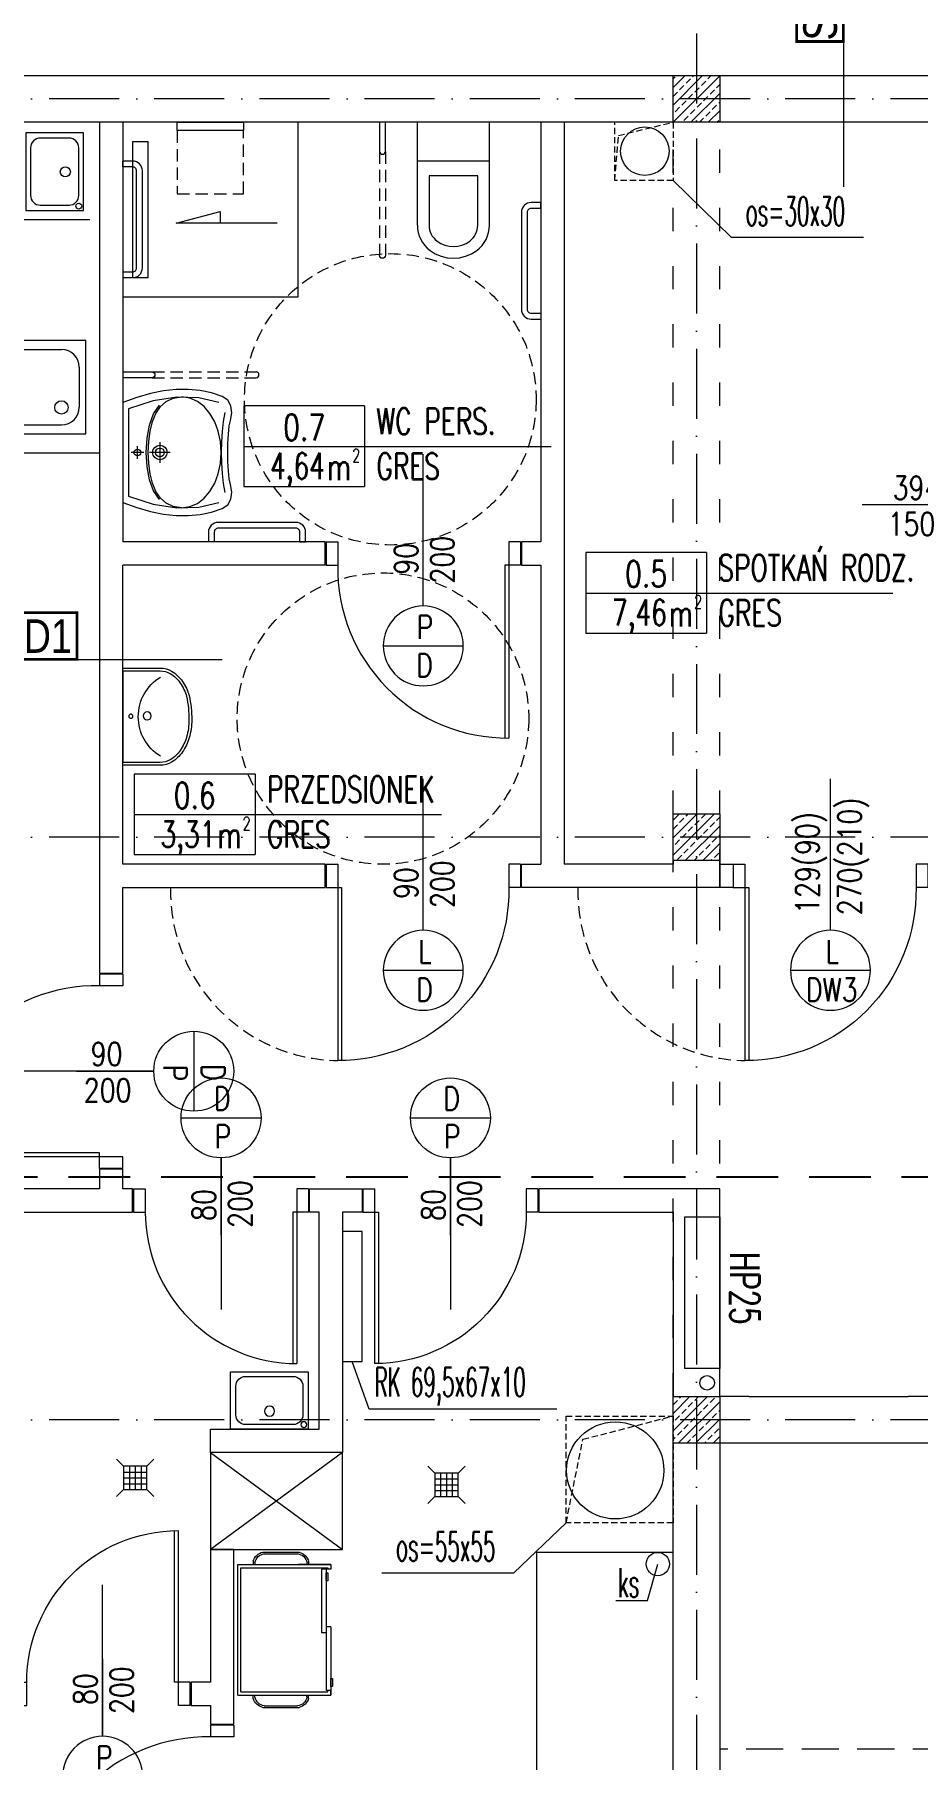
# Model space of a CAD drawing. Header units: millimetres. Extents: x -105266 to 178069, y 491 to 168574.
# Drawn here: x 9782 to 10237, y 36771 to 37659 of the extents above; entities that cross this region are included whole.
import ezdxf
from ezdxf.enums import TextEntityAlignment as Align

# ---------------------------------------------------------------- set-up
doc = ezdxf.new("R2010")
doc.units = ezdxf.units.MM
for name, pattern in [('ACAD_ISO03W100', [30, 12, -18]), ('ACAD_ISO10W100', [18, 12, -3, 0, -3]), ('HIDDEN', [9.525, 6.35, -3.175]), ('HIDDEN2', [4.7625, 3.175, -1.5875])]:
    doc.linetypes.add(name, pattern=pattern)
doc.layers.get('defpoints').update_dxf_attribs({"color": 4})
for name, color, linetype, lineweight in [('A01_OSIE', 9, 'ACAD_ISO10W100', 9), ('A02_KONSTRUKCJA', 3, 'Continuous', 15), ('A03_KONSTRUKCJA_POWYZEJ', 6, 'ACAD_ISO03W100', 0), ('A04_KONSTRUKCJA PONIZEJ', 2, 'HIDDEN2', 0), ('A05_SCIANY', 1, 'Continuous', 20), ('A06_WIDOK', 6, 'Continuous', 15), ('A07_DRZWI_OKNA', 4, 'Continuous', 5), ('A08_OPIS DRZWI_OKIEN', 9, 'Continuous', 9), ('A09_MATERIAL', 251, 'Continuous', 0), ('A10_MATERIAL', 251, 'Continuous', 0), ('A10_OPIS', 4, 'Continuous', 15), ('A11_INSTALACJE', 140, 'Continuous', 0), ('A13_WYPOSAZENIE SANITARNE', 41, 'Continuous', 9), ('A15_OPIS', 4, 'Continuous', 0), ('A16_OPIS_POM', 2, 'Continuous', 9), ('A17_OPIS_WARSTW', 32, 'Continuous', 9)]:
    doc.layers.add(name, color=color, linetype=linetype, lineweight=lineweight)
doc.styles.add('ARIAL', font='arial.ttf', dxfattribs={"width": 0.8})
doc.styles.add('ROMANS', font='romans', dxfattribs={"width": 0.7})
doc.styles.add('TBTEXT', font='arial.ttf', dxfattribs={"width": 1.1})
doc.styles.add('WYM', font='ROMANS.SHX', dxfattribs={"width": 0.75})
doc.styles.add('X', font='ROMANS.shx', dxfattribs={"width": 0.5})
pattern_1 = [(45, (14204.7404, 48972.4024), (-4.490128, 4.490128), []), (45, (14209.2306, 48972.4024), (-4.490128, 4.490128), [3.175, -1.5875])]

# ---------------------------------------------------------------- blocks, each defined once
blk = doc.blocks.new('A$C235754F7')
at = {"layer": 'A02_KONSTRUKCJA'}
blk.add_lwpolyline([(12, -12), (-12, -12), (-12, 12), (12, 12), (12, -12)], dxfattribs=at)
blk = doc.blocks.new('A$C29DB560A')
at = {"layer": 'A13_WYPOSAZENIE SANITARNE', "linetype": 'HIDDEN'}
for p, q in [((0, 55), (0, 1.5)), ((3, 55), (3, 1.5))]:
    blk.add_line(p, q, dxfattribs=at)
at = {"layer": 'A13_WYPOSAZENIE SANITARNE'}
blk.add_lwpolyline([(3, 70), (3, 55, -1), (0, 55, 0.366548)], format="xyb", dxfattribs=at)
blk.add_lwpolyline([(0, 55), (0, 70)], dxfattribs=at)
blk.add_arc((1.5, 1.5), 1.5, 180, 0, dxfattribs=at)
blk = doc.blocks.new('A$C53C22F8D')
at = {"color": 0, "linetype": 'Continuous'}
for p, q in [((-18.5, -53), (-18.5, 0)), ((-18.5, 0), (18.5, 0)), ((18.5, -53), (18.5, 0)), ((-18.5, -20), (18.5, -20)), ((-12.5, -53), (-12.5, -27.5)), ((-12.5, -27.5), (12.5, -27.5)), ((12.5, -27.5), (12.5, -53)), ((-18.39, -54.88), (-18.5, -53)), ((-12.43, -54.19), (-12.5, -53)), ((12.5, -53), (12.43, -54.19)), ((18.5, -53), (18.39, -54.88)), ((-18.07, -56.73), (-18.39, -54.88)), ((-17.53, -58.54), (-18.07, -56.73)), ((-16.79, -60.27), (-17.53, -58.54)), ((-15.85, -61.9), (-16.79, -60.27)), ((-14.73, -63.41), (-15.85, -61.9)), ((-12.23, -55.35), (-12.43, -54.19)), ((-11.89, -56.49), (-12.23, -55.35)), ((-11.42, -57.58), (-11.89, -56.49)), ((-10.83, -58.61), (-11.42, -57.58)), ((-10.12, -59.57), (-10.83, -58.61)), ((-9.31, -60.43), (-10.12, -59.57)), ((-8.4, -61.2), (-9.31, -60.43)), ((-6.5, -62.4), (-8.4, -61.2)), ((8.4, -61.2), (6.5, -62.4)), ((9.31, -60.43), (8.4, -61.2)), ((10.12, -59.57), (9.31, -60.43)), ((10.83, -58.61), (10.12, -59.57)), ((11.42, -57.58), (10.83, -58.61)), ((11.89, -56.49), (11.42, -57.58)), ((12.23, -55.35), (11.89, -56.49)), ((12.43, -54.19), (12.23, -55.35)), ((15.85, -61.9), (14.73, -63.41)), ((16.79, -60.27), (15.85, -61.9)), ((17.53, -58.54), (16.79, -60.27)), ((18.07, -56.73), (17.53, -58.54)), ((18.39, -54.88), (18.07, -56.73)), ((-13.44, -64.79), (-14.73, -63.41)), ((-12, -66), (-13.44, -64.79)), ((-9.28, -67.72), (-12, -66)), ((-6.32, -68.97), (-9.28, -67.72)), ((-4.43, -63.28), (-6.5, -62.4)), ((-3.2, -69.74), (-6.32, -68.97)), ((-2.24, -63.82), (-4.43, -63.28)), ((0, -70), (-3.2, -69.74)), ((0, -64), (-2.24, -63.82)), ((2.24, -63.82), (0, -64)), ((3.2, -69.74), (0, -70)), ((4.43, -63.28), (2.24, -63.82)), ((6.32, -68.97), (3.2, -69.74)), ((6.5, -62.4), (4.43, -63.28)), ((9.28, -67.72), (6.32, -68.97)), ((12, -66), (9.28, -67.72)), ((13.44, -64.79), (12, -66)), ((14.73, -63.41), (13.44, -64.79))]:
    blk.add_line(p, q, dxfattribs=at)
blk = doc.blocks.new('A$C580238C6')
for points in [[(-54.01, 0), (-54.04, -4.6), (-54.29, -9.42), (-54.72, -13.64), (-55.28, -16.46), (-56.01, -20.4), (-55.58, -23.99), (-53.97, -26.93), (-51.12, -28.88), (-45.51, -30.72), (-39.69, -31.92), (-33.64, -32.47), (-27.38, -32.39), (-20.89, -31.68), (-14.17, -30.35), (-7.2, -28.39), (0, -25.81), (0, 0), (0, 25.81), (-7.2, 28.39), (-14.17, 30.35), (-20.89, 31.68), (-27.38, 32.39), (-33.64, 32.47), (-39.69, 31.92), (-45.51, 30.72), (-51.12, 28.88), (-53.97, 26.93), (-55.58, 23.99), (-56.01, 20.4), (-55.28, 16.46), (-54.72, 13.64), (-54.29, 9.42), (-54.04, 4.6), (-54.01, 0)], [(-15.26, 0), (-15.56, -1.46), (-16.36, -2.65), (-17.56, -3.46), (-19.01, -3.75), (-20.47, -3.46), (-21.66, -2.65), (-22.47, -1.46), (-22.76, 0), (-22.47, 1.46), (-21.66, 2.65), (-20.47, 3.46), (-19.01, 3.75), (-17.56, 3.46), (-16.36, 2.65), (-15.56, 1.46), (-15.26, 0)], [(-16.71, 0), (-16.89, -0.89), (-17.39, -1.63), (-18.12, -2.12), (-19.01, -2.3), (-19.91, -2.12), (-20.64, -1.63), (-21.13, -0.89), (-21.31, 0), (-21.13, 0.89), (-20.64, 1.63), (-19.91, 2.12), (-19.01, 2.3), (-18.12, 2.12), (-17.39, 1.63), (-16.89, 0.89), (-16.71, 0)], [(-5.72, 0), (-5.86, -0.68), (-6.24, -1.24), (-6.8, -1.61), (-7.48, -1.75), (-8.16, -1.61), (-8.71, -1.24), (-9.09, -0.68), (-9.23, 0), (-9.09, 0.68), (-8.71, 1.24), (-8.16, 1.61), (-7.48, 1.75), (-6.8, 1.61), (-6.24, 1.24), (-5.86, 0.68), (-5.72, 0)]]:
    blk.add_lwpolyline(points, close=True)
for points in [[(-30.14, 28.45), (-34.42, 27.86), (-38.33, 26.18), (-41.81, 23.53), (-44.79, 20.04), (-47.22, 15.81), (-49.04, 10.99), (-50.17, 5.68), (-50.56, 0.02), (-50.17, -5.66), (-49.04, -10.98), (-47.22, -15.83), (-44.79, -20.09), (-41.81, -23.61), (-38.33, -26.29), (-34.42, -27.99), (-30.14, -28.58)], [(-49.28, -25.67), (-38.98, -28.14), (-27.74, -28.45), (-15.65, -26.59), (-2.8, -22.51), (-2.8, 0), (-2.8, 22.51), (-15.65, 26.59), (-27.74, 28.45), (-38.98, 28.14), (-49.28, 25.67)], [(-30.14, 28.45), (-25.83, 27.86), (-22.22, 26.17), (-19.26, 23.51), (-16.92, 20), (-15.17, 15.76), (-13.96, 10.92), (-13.26, 5.6), (-13.04, -0.07), (-13.26, -5.74), (-13.96, -11.05), (-15.17, -15.89), (-16.92, -20.13), (-19.26, -23.64), (-22.22, -26.3), (-25.83, -27.99), (-30.14, -28.58)], [(-52.51, -20.64), (-51.63, -15.94), (-51.08, -10.86), (-50.74, -5.51), (-50.52, -0.02), (-50.74, 5.48), (-51.08, 10.83), (-51.63, 15.91), (-52.51, 20.61)], [(-18.74, 24.26), (-15.71, 19.75), (-13.63, 14.01), (-12.42, 7.31), (-12.04, -0.07), (-12.42, -7.44), (-13.63, -14.14), (-15.71, -19.88), (-18.74, -24.39)], [(-24.26, 0), (-13.76, 0)], [(-19.01, -5.34), (-19.01, 5.34)], [(-10.73, 0), (-4.22, 0)], [(-7.48, 3.25), (-7.48, -3.25)]]:
    blk.add_lwpolyline(points)
at = {"const_width": 0.282}
for points in [[(-21.39, 0.07), (-21.39, 0.07)], [(-20.35, 0.13), (-20.35, 0.13)]]:
    blk.add_lwpolyline(points, dxfattribs=at)
blk = doc.blocks.new('A$C511E121E')
at = {"rotation": 90}
blk.add_blockref('A$C580238C6', (32.47, 56.01), dxfattribs=at)
blk = doc.blocks.new('A$C3A273483')
for points in [[(0, -1.5), (0, 1.5), (-5, 1.5, 0.414214), (-10, -3.5), (-10, -53.5, 0.414214), (-5, -58.5), (0, -58.5)], [(0, -1.5), (-5, -1.5, 0.414214), (-7, -3.5), (-7, -53.5, 0.414214), (-5, -55.5), (0, -55.5), (0, -58.5)]]:
    blk.add_lwpolyline(points, format="xyb")
blk = doc.blocks.new('A$C2FB1020D')
for points in [[(-1.5, 0), (1.5, 0), (1.5, 5, 0.414214), (-3.5, 10), (-43.5, 10, 0.414214), (-48.5, 5), (-48.5, 0)], [(-1.5, 0), (-1.5, 5, 0.414214), (-3.5, 7), (-43.5, 7, 0.414214), (-45.5, 5), (-45.5, 0), (-48.5, 0)]]:
    blk.add_lwpolyline(points, format="xyb")
blk = doc.blocks.new('A$C7BA667EE')
at = {"color": 0, "linetype": 'ByBlock'}
for p, q in [((-28.3, 23.1), (-28.3, 0)), ((28.3, 0), (28.3, 23.1))]:
    blk.add_line(p, q, dxfattribs=at)
blk.add_lwpolyline([(-30, 23.1), (-30, 0), (30, 0), (30, 23.1, 0.135616), (28.1, 30.1, 0.106924), (21.8, 36.8, 0.08175), (13.1, 40.9, 0.051649), (-2, 42.5, 0.069931), (-13.1, 40.9, 0.08175), (-21.8, 36.8, 0.106924), (-28.1, 30.1, 0.135616)], format="xyb", close=True, dxfattribs=at)
blk.add_lwpolyline([(28.3, 23.1, 0.135616), (26.6, 29.2, 0.106924), (20.8, 35.4, 0.08175), (12.6, 39.3, 0.051052), (-2, 40.8, 0.069931), (-12.6, 39.3, 0.08175), (-20.8, 35.4, 0.106924), (-26.6, 29.2, 0.135616), (-28.3, 23.1, 0.135616)], format="xyb", dxfattribs=at)
blk.add_lwpolyline([(28.3, 0), (-28.3, 0)])
for centre, radius in [((0.5, 15), 2.5), ((0.3, 4.9), 1.29)]:
    blk.add_circle(centre, radius, dxfattribs=at)
blk.add_arc((0, 38.2), 28.7, 211.6763, 328.3237, dxfattribs=at)
blk = doc.blocks.new('drzwi opis')
for p, q in [((-29.3, 124.9), (29.3, 124.9)), ((0, 95.6), (0, -15.6))]:
    blk.add_line(p, q)
blk.add_circle((0, 124.9), 29.3)
at = {"style": 'ROMANS', "width": 0.7}
for tag, p in [('WDNR', (1.1, 127.5)), ('WDPPOZ', (0, 102.7))]:
    blk.add_attdef(tag, text='', height=17, dxfattribs=at).set_placement(p, align=Align.CENTER)
for tag, p in [('WDS', (-4.1, -6)), ('WDH', (22.5, -6.4))]:
    blk.add_attdef(tag, text='', height=17, rotation=90, dxfattribs=at).set_placement(p, align=Align.CENTER)
blk = doc.blocks.new('D90')
at = {"color": 0, "linetype": 'ByBlock'}
for p, q in [((-7889.01, -4835.3), (-7889.01, -4734.3)), ((-7887.01, -4823.3), (-7887.01, -4734.33)), ((-7845.01, -4811.35), (-7845.01, -4851.17)), ((-7895.01, -4835.3), (-7895.01, -4823.3)), ((-7895.01, -4823.3), (-7887.01, -4823.3)), ((-7801.01, -4835.3), (-7801.01, -4823.3)), ((-7795.01, -4823.3), (-7801.01, -4823.3)), ((-7795.01, -4835.3), (-7795.01, -4823.3)), ((-7795.01, -4835.3), (-7795.01, -4823.3)), ((-7895.01, -4835.3), (-7889.01, -4835.3)), ((-7795.01, -4835.3), (-7801.01, -4835.3))]:
    blk.add_line(p, q, dxfattribs=at)
blk.add_arc((-7888.32, -4821.62), 87.32, 358.89485, 90.45774, dxfattribs=at)
blk = doc.blocks.new('A$C76F24D35')
blk.add_blockref('D90', (7895.01, 4835.3))
blk = doc.blocks.new('opis-pomieszczenie')
for p, q in [((0, 21.79), (0, -21.42)), ((-64.77, 0), (99.88, 0))]:
    blk.add_line(p, q)
blk.add_lwpolyline([(0, 21.79), (-64.77, 21.79), (-64.77, -21.42), (0, -21.42)])
at = {"style": 'ROMANS', "width": 0.7}
for s, height, p in [('m', 14.3, (-13.79, -17.95)), ('2', 7.15, (-4.55, -8.35))]:
    blk.add_text(s, height=height, dxfattribs=at).set_placement(p, align=Align.CENTER)
blk.add_attdef('NR', text='', height=14.3, dxfattribs=at).set_placement((-32.39, 2.83), align=Align.CENTER)
for tag, p in [('POMIESZCZENIE', (6.3, 3.88)), ('POS', (6.3, -17.57))]:
    blk.add_attdef(tag, p, '', height=14.3, dxfattribs=at)
blk.add_attdef('POW', text='', height=14.3, dxfattribs=at).set_placement((-27, -17.41), align=Align.RIGHT)
blk = doc.blocks.new('A$C1BD919F1')
at = {"lineweight": 0}
blk.add_line((-77.88, 0), (0, 0), dxfattribs=at)
at = {"lineweight": 0, "const_width": 1.5}
blk.add_lwpolyline([(-125.38, 0), (-77.88, 0), (-77.88, 25), (-125.38, 25)], close=True, dxfattribs=at)
at = {"lineweight": 0, "style": 'TBTEXT', "width": 1.1}
blk.add_attdef('1', text='', height=18, dxfattribs=at).set_placement((-96.63, 12.5), align=Align.MIDDLE)
blk = doc.blocks.new('kratka')
for p, q in [((-4021.56, -11943.62), (-4017.9, -11947.28)), ((-4021.56, -11943.62), (-4017.9, -11947.28)), ((-4017.94, -11950.28), (-4005.94, -11950.28)), ((-4014.94, -11947.28), (-4014.94, -11959.28)), ((-4011.94, -11947.28), (-4011.94, -11959.28)), ((-4008.94, -11947.28), (-4008.94, -11959.28)), ((-4005.94, -11947.32), (-4002.28, -11943.66)), ((-4005.94, -11947.32), (-4002.28, -11943.66)), ((-4021.56, -11962.94), (-4017.9, -11959.28)), ((-4017.94, -11953.28), (-4005.94, -11953.28)), ((-4017.94, -11956.28), (-4005.94, -11956.28)), ((-4005.94, -11959.24), (-4002.28, -11962.9))]:
    blk.add_line(p, q)
blk.add_lwpolyline([(-4017.94, -11959.28), (-4005.94, -11959.28), (-4005.94, -11947.28), (-4017.94, -11947.28)], close=True)
blk = doc.blocks.new('A$C7CE04858')
at = {"color": 0, "linetype": 'ByBlock'}
for p, q in [((12, 39), (30, 39)), ((4, 11), (4, 31)), ((38, 11), (38, 31)), ((42, 11), (42, 31)), ((12, 3), (30, 3))]:
    blk.add_line(p, q, dxfattribs=at)
blk.add_lwpolyline([(0, 0), (42, 0), (42, 42), (0, 42)], close=True)
blk.add_circle((30.1, 31), 3, dxfattribs=at)
for centre, start, end in [((12, 31), 90, 180), ((30, 31), 0, 90), ((12, 11), 180, 270), ((30, 11), 270, 0)]:
    blk.add_arc(centre, 8, start, end, dxfattribs=at)
blk = doc.blocks.new('A$C780E13A9')
blk.add_lwpolyline([(0, 0), (40, 0), (40, 29.5), (0, 29.5)], close=True)
blk.add_lwpolyline([(7.75, 2.35), (32.25, 2.35, 0.414214), (37.25, 7.35), (37.25, 22.15, 0.414214), (32.25, 27.15), (7.75, 27.15, 0.414214), (2.75, 22.15), (2.75, 7.35, 0.414214)], format="xyb", close=True)
for centre, radius in [((37.76, 27.15), 1.5), ((20.12, 20.23), 2.6)]:
    blk.add_circle(centre, radius)
blk = doc.blocks.new('D80')
at = {"color": 0, "linetype": 'ByBlock'}
for p, q in [((-3792.14, -2425.72), (-3792.14, -2335.72)), ((-3790.14, -2413.72), (-3790.14, -2335.75)), ((-3753.14, -2401.77), (-3753.14, -2441.59)), ((-3798.14, -2425.72), (-3798.14, -2413.72)), ((-3798.14, -2413.72), (-3790.14, -2413.72)), ((-3753.14, -2425.72), (-3753.14, -2413.72)), ((-3714.14, -2425.72), (-3714.14, -2413.72)), ((-3708.14, -2413.72), (-3714.14, -2413.72)), ((-3708.14, -2425.72), (-3708.14, -2413.72)), ((-3798.14, -2425.72), (-3792.14, -2425.72)), ((-3708.14, -2425.72), (-3714.14, -2425.72))]:
    blk.add_line(p, q, dxfattribs=at)
blk.add_arc((-3792.14, -2413.72), 78, 0, 90, dxfattribs=at)
blk = doc.blocks.new('A$C5E647A0B')
blk.add_blockref('D80', (3708.14, 2425.72))
blk = doc.blocks.new('A$C710C7D7E')
blk.add_blockref('A$C5E647A0B', (90, 0))
blk = doc.blocks.new('A$C4CC53C7A')
for p, q in [((8, 61), (8, 1)), ((92, 61), (8, 61)), ((10, 59), (10, 3)), ((90, 59), (10, 59)), ((90, 59), (90, 3)), ((92, 61), (92, 1)), ((0, 44.9), (0, 21.5)), ((5.9, 51), (8, 51)), ((6.8, 50), (8, 50)), ((94.1, 51), (92, 51)), ((93.2, 50), (92, 50)), ((100, 44.9), (100, 21.5)), ((1, 43.9), (1, 22.5)), ((99, 43.9), (99, 22.5)), ((6, 15.4), (8, 15.4)), ((6.8, 16.4), (8, 16.4)), ((8, 1), (8, 21.8)), ((93.2, 16.4), (92, 16.4)), ((94, 15.4), (92, 15.4)), ((8, 1), (11, 1)), ((10, 3), (11, 3)), ((11, 7), (52, 7)), ((11, 1), (11, 7)), ((11, 4), (89, 4)), ((48, 1), (48, 4)), ((48, 1), (92, 1)), ((52, 4), (52, 7)), ((89, 1), (89, 4)), ((90, 3), (89, 3)), ((92, 1), (89, 1))]:
    blk.add_line(p, q)
for points in [[(13.4, 3), (18.4, 3), (18.4, 4), (13.4, 4)], [(81.4, 0), (86.4, 0), (86.4, 1), (81.4, 1)]]:
    blk.add_lwpolyline(points, close=True)
for centre, radius, start, end in [((8.3, 42.8), 8.58, 106.7356, 165.9987), ((8.3, 42.7), 7.42, 102.0481, 171.3259), ((91.7, 42.7), 7.42, 8.6741, 77.9519), ((91.7, 42.8), 8.58, 14.0013, 73.2644), ((8.3, 23.6), 7.42, 188.6741, 257.9519), ((91.7, 23.6), 7.42, 282.0481, 351.3259), ((8.2, 23.5), 8.42, 193.7084, 255.1284), ((91.8, 23.5), 8.42, 284.8716, 346.2916)]:
    blk.add_arc(centre, radius, start, end)
blk = doc.blocks.new('A$C68FB65AF')
blk.add_lwpolyline([(-32.5, 18), (45.5, 18), (45.5, 0), (-32.5, 0), (-32.5, 18)])
at = {"layer": 'A10_OPIS', "style": 'X', "width": 0.7}
blk.add_text('HP25', height=15, dxfattribs=at).set_placement((-14.4, 23.46))

msp = doc.modelspace()

# ---------------------------------------------------------------- hatches: boundary and pattern name
at = {"layer": 'A09_MATERIAL'}
h = msp.add_hatch(dxfattribs=at)
h.set_pattern_fill('ANSI33', color=256)
h.set_pattern_definition(pattern_1)
h.paths.add_polyline_path([(10110.89, 37637.67), (10134.89, 37637.67), (10134.89, 37613.67), (10110.89, 37613.67)])
h = msp.add_hatch(dxfattribs=at)
h.set_pattern_fill('ANSI33', color=256)
h.set_pattern_definition(pattern_1)
h.paths.add_polyline_path([(10110.89, 37257.67), (10134.89, 37257.67), (10134.89, 37233.67), (10110.89, 37233.67)])
h = msp.add_hatch(dxfattribs=at)
h.set_pattern_fill('ANSI33', color=256)
h.set_pattern_definition(pattern_1)
h.paths.add_polyline_path([(10110.89, 36957.67), (10134.89, 36957.67), (10134.89, 36933.67), (10110.89, 36933.67)])

# ---------------------------------------------------------------- linework, layer by layer
at = {"layer": 'A01_OSIE', "linetype": 'ACAD_ISO10W100', "ltscale": 3}
for points in [[(10122.89, 38362.67), (10122.89, 36181.78)], [(11503.04, 37625.67), (9190.4, 37625.67)], [(11503.04, 37245.67), (9190.4, 37245.67)], [(11503.04, 36945.67), (9190.4, 36945.67)]]:
    msp.add_lwpolyline(points, dxfattribs=at)
at = {"layer": 'A02_KONSTRUKCJA'}
for points in [[(9704.89, 37637.67), (10263.89, 37637.67), (10263.89, 37613.67), (9404.89, 37613.67), (9404.89, 37533.17), (9380.89, 37533.17), (9380.89, 37637.67), (9680.89, 37637.67), (9680.89, 37770.17), (9704.89, 37770.17), (9704.89, 37637.67)], [(10110.89, 36432.67), (10110.89, 36957.67), (10134.89, 36957.67), (10134.89, 36933.67), (10134.89, 36933.67), (10134.89, 36432.67)], [(10149.89, 36957.67), (10134.89, 36957.67)], [(10149.89, 36957.67), (10149.89, 36957.67), (10231.89, 36957.67), (10231.89, 36957.67)], [(10305.89, 36957.67), (10231.89, 36957.67)], [(10305.89, 36933.67), (10134.89, 36933.67)]]:
    msp.add_lwpolyline(points, dxfattribs=at)
for points in [[(10110.89, 37637.67), (10134.89, 37637.67), (10134.89, 37613.67), (10110.89, 37613.67)], [(10110.89, 37257.67), (10134.89, 37257.67), (10134.89, 37233.67), (10110.89, 37233.67)], [(10110.89, 36957.67), (10134.89, 36957.67), (10134.89, 36933.67), (10110.89, 36933.67)]]:
    msp.add_lwpolyline(points, close=True, dxfattribs=at)
at = {"layer": 'A03_KONSTRUKCJA_POWYZEJ'}
for points in [[(10110.89, 36957.67), (10110.89, 37613.67)], [(10134.89, 36957.67), (10134.89, 37613.67)]]:
    msp.add_lwpolyline(points, dxfattribs=at)
at = {"layer": 'A04_KONSTRUKCJA PONIZEJ'}
for points in [[(10110.89, 37613.67), (10110.89, 37583.77), (10080.89, 37583.77), (10080.89, 37613.67)], [(10080.89, 37583.77), (10082.84, 37606.86), (10110.89, 37613.67)], [(10055.89, 36892.67), (10064.55, 36935.68), (10110.89, 36947.67)], [(10055.89, 36947.67), (10110.89, 36947.67), (10110.89, 36892.67), (10055.89, 36892.67), (10055.89, 36947.67)]]:
    msp.add_lwpolyline(points, dxfattribs=at)
at = {"layer": 'A05_SCIANY'}
for points in [[(9815.89, 37613.67), (9815.89, 37231.67)], [(9827.89, 37613.67), (9827.89, 37397.67)], [(10042.89, 37613.67), (10042.89, 37397.67)], [(10054.89, 37613.67), (10054.89, 37231.67)], [(9931.89, 37385.67), (9931.89, 37397.67), (9827.89, 37397.67)], [(10042.89, 37397.67), (10032.89, 37397.67), (10032.89, 37385.67), (10042.89, 37385.67)], [(9815.89, 37376.67), (9815.89, 37175.67), (9827.89, 37175.67), (9827.89, 37219.67), (9931.89, 37219.67), (9931.89, 37231.67), (9827.89, 37231.67), (9827.89, 37385.67)], [(9931.89, 37385.67), (9827.89, 37385.67)], [(10042.89, 37385.67), (10042.89, 37231.67)], [(10134.89, 37233.67), (10134.89, 37219.67), (10032.89, 37219.67), (10032.89, 37231.67), (10042.89, 37231.67)], [(10110.89, 37233.67), (10110.89, 37231.67), (10054.89, 37231.67)], [(9827.89, 37064.67), (9827.89, 37074.67), (9815.89, 37074.67), (9815.89, 37064.67)], [(9815.89, 37064.67), (9678.89, 37064.67), (9678.89, 36932.67), (9404.89, 36932.67), (9404.89, 36920.67), (9534.89, 36920.67), (9534.89, 36815.67), (9505.89, 36815.67), (9505.89, 36803.67), (9546.89, 36803.67), (9546.89, 36920.67), (9678.89, 36920.67), (9678.89, 36798.67), (9690.89, 36798.67), (9690.89, 36798.67), (9771.93, 36798.67), (9771.93, 36810.67), (9690.89, 36810.67), (9690.89, 37052.67), (9832.89, 37052.67), (9832.89, 37064.67), (9827.89, 37064.67)], [(9928.89, 37052.67), (9923.89, 37052.67), (9923.89, 37064.67), (9950.89, 37064.67)], [(9950.89, 37064.67), (9950.89, 37052.67), (9940.89, 37052.67)], [(10110.89, 37052.67), (10110.89, 36957.67), (10134.89, 36957.67), (10134.89, 37064.67), (10041.89, 37064.67), (10041.89, 37052.67), (10110.89, 37052.67)], [(9928.89, 36940.89), (9928.89, 37052.67)], [(9940.89, 37052.67), (9940.89, 36975.67)], [(9940.89, 36975.67), (9940.89, 36928.89), (9872.93, 36928.89), (9872.93, 36940.89), (9928.89, 36940.89)], [(9884.93, 36798.67), (9884.93, 36878.89), (9872.93, 36878.89), (9872.93, 36810.67), (9862.93, 36810.67), (9862.93, 36798.67)], [(9862.93, 36798.67), (9872.93, 36798.67), (9872.93, 36788.97), (9884.93, 36788.97), (9884.93, 36798.67)]]:
    msp.add_lwpolyline(points, dxfattribs=at)
at = {"layer": 'A06_WIDOK', "linetype": 'Continuous'}
msp.add_lwpolyline([(9832.89, 37603.67), (9832.89, 37533.67), (9840.89, 37533.67), (9840.89, 37603.67)], close=True, dxfattribs=at)
msp.add_lwpolyline([(9907.29, 37561.64), (9855.22, 37561.64), (9877.99, 37567.72), (9877.99, 37561.64)], dxfattribs=at)
at = {"layer": 'A06_WIDOK', "linetype": 'HIDDEN', "ltscale": 3}
msp.add_lwpolyline([(10281.89, 36776.17), (10134.89, 36776.17)], dxfattribs=at)
at = {"layer": 'A06_WIDOK'}
msp.add_circle((10128.44, 36964.75), 3.76, dxfattribs=at)
at = {"layer": 'A07_DRZWI_OKNA'}
msp.add_lwpolyline([(10134.89, 37231.67), (10141.89, 37231.67), (10141.89, 37219.67), (10134.89, 37219.67)], close=True, dxfattribs=at)
at = {"layer": 'A07_DRZWI_OKNA', "linetype": 'HIDDEN'}
for centre in [(9939.67, 37217.96), (10149.17, 37217.96)]:
    msp.add_arc(centre, 87.29, 178.88745, 269.16277, dxfattribs=at)
at = {"layer": 'A10_MATERIAL', "linetype": 'HIDDEN'}
for centre in [(9965.47, 37471.03), (9961.66, 37306.67)]:
    msp.add_circle(centre, 75, dxfattribs=at)
at = {"layer": 'A11_INSTALACJE'}
msp.add_lwpolyline([(9940.89, 37042.67), (9940.89, 36975.67), (9950.89, 36975.67), (9950.89, 37042.67)], close=True, dxfattribs=at)
for centre, radius in [((10096.39, 37598.77), 12.5), ((10081.17, 36919.67), 25), ((10103.04, 36871.47), 6)]:
    msp.add_circle(centre, radius, dxfattribs=at)
at = {"layer": 'A13_WYPOSAZENIE SANITARNE'}
for p, q in [((9872.93, 36928.89), (9940.89, 36878.89)), ((9940.89, 36928.89), (9872.93, 36878.89))]:
    msp.add_line(p, q, dxfattribs=at)
for points in [[(9917.89, 37613.67), (9917.89, 37613.67), (9917.89, 37523.67), (9827.89, 37523.67)], [(9855.78, 37613.67), (9890.01, 37613.67), (9890.01, 37609.35), (9855.78, 37609.35), (9855.78, 37613.67)], [(9810.89, 37563.46), (9754.31, 37563.46), (9754.31, 37443.46), (9815.89, 37443.46)], [(10040.89, 36432.67), (10040.89, 36877.5), (10110.89, 36877.5)]]:
    msp.add_lwpolyline(points, dxfattribs=at)
at = {"layer": 'A13_WYPOSAZENIE SANITARNE', "linetype": 'HIDDEN'}
msp.add_lwpolyline([(9855.78, 37609.35), (9855.78, 37576.86), (9890.01, 37576.86), (9890.01, 37609.35)], dxfattribs=at)
at = {"layer": 'A13_WYPOSAZENIE SANITARNE'}
msp.add_lwpolyline([(9872.93, 36878.89), (9940.89, 36878.89), (9940.89, 36928.89), (9872.93, 36928.89)], close=True, dxfattribs=at)
at = {"layer": 'A15_OPIS'}
for points in [[(10208.83, 37554.37), (10140.98, 37554.37), (10110.89, 37583.77)], [(10051.1, 36951.11), (9954.53, 36951.11), (9945.89, 36975.67)], [(9961.12, 36867.02), (10028.97, 36867.02), (10055.89, 36892.67)], [(10081.46, 36852.76), (10097.72, 36852.76), (10103.04, 36871.47)]]:
    msp.add_lwpolyline(points, dxfattribs=at)
at = {"layer": 'defpoints', "linetype": 'HIDDEN', "ltscale": 5}
msp.add_lwpolyline([(9180.75, 37070.85), (11536.04, 37070.85)], dxfattribs=at)

# ---------------------------------------------------------------- block references
at = {"layer": 'A02_KONSTRUKCJA'}
msp.add_blockref('A$C235754F7', (10122.89, 37245.67), dxfattribs=at)
at = {"layer": 'A06_WIDOK', "rotation": 270}
msp.add_blockref('A$C68FB65AF', (10116.89, 37017.67), dxfattribs=at)
at = {"layer": 'A07_DRZWI_OKNA'}
for name, p, rotation in [('A$C76F24D35', (10032.39, 37397.67), 180), ('A$C76F24D35', (9827.89, 37075.17), 90.00000000000001), ('A$C710C7D7E', (9923.39, 37064.67), 180), ('A$C76F24D35', (9884.93, 36688.47), 90)]:
    msp.add_blockref(name, p, dxfattribs=dict(at, rotation=rotation))
at = {"layer": 'A07_DRZWI_OKNA', "xscale": -1, "rotation": 180}
for name, p in [('A$C76F24D35', (9932.39, 37231.67)), ('A$C76F24D35', (10141.89, 37231.67)), ('A$C710C7D7E', (9951.39, 37064.67))]:
    msp.add_blockref(name, p, dxfattribs=at)
at = {"layer": 'A07_DRZWI_OKNA', "xscale": -1}
msp.add_blockref('A$C710C7D7E', (9862.43, 36798.67), dxfattribs=at)
at = {"layer": 'A08_OPIS DRZWI_OKIEN'}
ref = msp.add_blockref('drzwi opis', (9982.39, 37431.8), dxfattribs=dict(at, xscale=-0.702000000001135, yscale=0.702000000001135, zscale=0.702000000001135, rotation=180))
ref.add_attrib('WDNR', 'D', dxfattribs={"layer": '0', "height": 11.93, "style": 'WYM', "width": 0.8}).set_placement((9983.05, 37328.18), align=Align.CENTER)
ref.add_attrib('WDPPOZ', 'P', dxfattribs={"layer": '0', "height": 11.93, "style": 'WYM', "width": 0.8}).set_placement((9983.31, 37347.77), align=Align.CENTER)
ref.add_attrib('WDS', '90', dxfattribs={"layer": '0', "height": 11.934, "rotation": 90, "style": 'WYM', "width": 0.8}).set_placement((9979.53, 37388.98), align=Align.CENTER)
ref.add_attrib('WDH', '200', dxfattribs={"layer": '0', "height": 11.934, "rotation": 90, "style": 'WYM', "width": 0.8}).set_placement((9998.18, 37388.47), align=Align.CENTER)
ref = msp.add_blockref('drzwi opis', (10219.2, 37416.67), dxfattribs=dict(at, xscale=0.702000000001135, yscale=0.702000000001135, zscale=0.702000000001135, rotation=270))
ref.add_attrib('WDNR', 'W3', dxfattribs={"layer": '0', "height": 11.934, "rotation": 270, "style": 'WYM', "width": 0.8}).set_placement((10310.88, 37416.02), align=Align.CENTER)
ref.add_attrib('WDS', '394', dxfattribs={"layer": '0', "height": 11.934, "style": 'WYM', "width": 0.8}).set_placement((10236.15, 37419.53), align=Align.CENTER)
ref.add_attrib('WDH', '150', dxfattribs={"layer": '0', "height": 11.934, "style": 'WYM', "width": 0.8}).set_placement((10233.56, 37400.89), align=Align.CENTER)
ref = msp.add_blockref('drzwi opis', (9982.39, 37264.8), dxfattribs=dict(at, xscale=-0.702000000001135, yscale=0.702000000001135, zscale=0.702000000001135, rotation=180))
ref.add_attrib('WDNR', 'D', dxfattribs={"layer": '0', "height": 11.93, "style": 'WYM', "width": 0.8}).set_placement((9983.05, 37161.18), align=Align.CENTER)
ref.add_attrib('WDPPOZ', 'L', dxfattribs={"layer": '0', "height": 11.93, "style": 'WYM', "width": 0.8}).set_placement((9983.31, 37180.77), align=Align.CENTER)
ref.add_attrib('WDS', '90', dxfattribs={"layer": '0', "height": 11.934, "rotation": 90, "style": 'WYM', "width": 0.8}).set_placement((9979.53, 37221.98), align=Align.CENTER)
ref.add_attrib('WDH', '200', dxfattribs={"layer": '0', "height": 11.934, "rotation": 90, "style": 'WYM', "width": 0.8}).set_placement((9998.18, 37221.47), align=Align.CENTER)
ref = msp.add_blockref('drzwi opis', (10191.89, 37264.8), dxfattribs=dict(at, xscale=-0.702000000001135, yscale=0.702000000001135, zscale=0.702000000001135, rotation=180))
ref.add_attrib('WDNR', 'DW3', dxfattribs={"layer": '0', "height": 11.934, "style": 'WYM', "width": 0.8}).set_placement((10192.55, 37161.18), align=Align.CENTER)
ref.add_attrib('WDPPOZ', 'L', dxfattribs={"layer": '0', "height": 11.93, "style": 'WYM', "width": 0.8}).set_placement((10192.81, 37180.77), align=Align.CENTER)
ref.add_attrib('WDS', '129(90)', dxfattribs={"layer": '0', "height": 11.934, "rotation": 90, "style": 'WYM', "width": 0.8}).set_placement((10185.98, 37232.39), align=Align.CENTER)
ref.add_attrib('WDH', '270(210)', dxfattribs={"layer": '0', "height": 11.934, "rotation": 90, "style": 'WYM', "width": 0.8}).set_placement((10207.68, 37235.73), align=Align.CENTER)
ref = msp.add_blockref('drzwi opis', (9776.68, 37125.17), dxfattribs=dict(at, xscale=0.702000000001135, yscale=0.702000000001135, zscale=0.702000000001135, rotation=270))
ref.add_attrib('WDNR', 'D', dxfattribs={"layer": '0', "height": 11.93, "rotation": 270, "style": 'WYM', "width": 0.8}).set_placement((9868.37, 37124.52), align=Align.CENTER)
ref.add_attrib('WDPPOZ', 'P', dxfattribs={"layer": '0', "height": 11.93, "rotation": 270, "style": 'WYM', "width": 0.8}).set_placement((9848.78, 37124.26), align=Align.CENTER)
ref.add_attrib('WDS', '90', dxfattribs={"layer": '0', "height": 11.934, "style": 'WYM', "width": 0.8}).set_placement((9819.5, 37128.03), align=Align.CENTER)
ref.add_attrib('WDH', '200', dxfattribs={"layer": '0', "height": 11.934, "style": 'WYM', "width": 0.8}).set_placement((9820.02, 37109.39), align=Align.CENTER)
ref = msp.add_blockref('drzwi opis', (9878.39, 37013.46), dxfattribs=dict(at, xscale=0.702000000001135, yscale=0.702000000001135, zscale=0.702000000001135))
ref.add_attrib('WDNR', 'D', dxfattribs={"layer": '0', "height": 11.93, "style": 'WYM', "width": 0.8}).set_placement((9879.05, 37105.15), align=Align.CENTER)
ref.add_attrib('WDPPOZ', 'P', dxfattribs={"layer": '0', "height": 11.93, "style": 'WYM', "width": 0.8}).set_placement((9879.31, 37085.56), align=Align.CENTER)
ref.add_attrib('WDS', '80', dxfattribs={"layer": '0', "height": 11.934, "rotation": 90, "style": 'WYM', "width": 0.8}).set_placement((9875.53, 37056.28), align=Align.CENTER)
ref.add_attrib('WDH', '200', dxfattribs={"layer": '0', "height": 11.934, "rotation": 90, "style": 'WYM', "width": 0.8}).set_placement((9894.18, 37056.8), align=Align.CENTER)
ref = msp.add_blockref('drzwi opis', (9996.39, 37013.46), dxfattribs=dict(at, xscale=0.702000000001135, yscale=0.702000000001135, zscale=0.702000000001135))
ref.add_attrib('WDNR', 'D', dxfattribs={"layer": '0', "height": 11.93, "style": 'WYM', "width": 0.8}).set_placement((9997.05, 37105.15), align=Align.CENTER)
ref.add_attrib('WDPPOZ', 'P', dxfattribs={"layer": '0', "height": 11.93, "style": 'WYM', "width": 0.8}).set_placement((9997.31, 37085.56), align=Align.CENTER)
ref.add_attrib('WDS', '80', dxfattribs={"layer": '0', "height": 11.934, "rotation": 90, "style": 'WYM', "width": 0.8}).set_placement((9993.53, 37056.28), align=Align.CENTER)
ref.add_attrib('WDH', '200', dxfattribs={"layer": '0', "height": 11.934, "rotation": 90, "style": 'WYM', "width": 0.8}).set_placement((10012.18, 37056.8), align=Align.CENTER)
ref = msp.add_blockref('drzwi opis', (9817.43, 36849.89), dxfattribs=dict(at, xscale=-0.702000000001135, yscale=0.702000000001135, zscale=0.702000000001135, rotation=180))
ref.add_attrib('WDNR', 'D', dxfattribs={"layer": '0', "height": 11.93, "style": 'WYM', "width": 0.8}).set_placement((9818.08, 36746.27), align=Align.CENTER)
ref.add_attrib('WDPPOZ', 'P', dxfattribs={"layer": '0', "height": 11.93, "style": 'WYM', "width": 0.8}).set_placement((9818.35, 36765.86), align=Align.CENTER)
ref.add_attrib('WDS', '80', dxfattribs={"layer": '0', "height": 11.934, "rotation": 90, "style": 'WYM', "width": 0.8}).set_placement((9814.57, 36807.07), align=Align.CENTER)
ref.add_attrib('WDH', '200', dxfattribs={"layer": '0', "height": 11.934, "rotation": 90, "style": 'WYM', "width": 0.8}).set_placement((9833.22, 36806.55), align=Align.CENTER)
at = {"layer": 'A13_WYPOSAZENIE SANITARNE'}
for name, p, rotation in [('A$C780E13A9', (9778.04, 37608.27), 270), ('A$C3A273483', (9827.89, 37535.17), 180), ('A$C29DB560A', (9897.89, 37482.17), 90), ('A$C511E121E', (9883.9, 37411.2), 90)]:
    msp.add_blockref(name, p, dxfattribs=dict(at, rotation=rotation))
at = {"layer": 'A13_WYPOSAZENIE SANITARNE', "extrusion": (0, 0, -1), "zscale": -1}
for name, p in [('A$C29DB560A', (-9962.89, 37543.67)), ('A$C53C22F8D', (-9997.89, 37613.67))]:
    msp.add_blockref(name, p, dxfattribs=at)
at = {"layer": 'A13_WYPOSAZENIE SANITARNE'}
for name, p in [('A$C3A273483', (10042.89, 37570.83)), ('A$C2FB1020D', (9920.39, 37397.67)), ('kratka', (13846.15, 48869.1)), ('kratka', (14006.28, 48865.55))]:
    msp.add_blockref(name, p, dxfattribs=at)
for name, p, xscale, yscale, zscale, rotation in [('A$C7CE04858', (9760.86, 37501.27), 1.142857142738649, 1.142857142738649, 1.142857142738649, 270), ('A$C4CC53C7A', (9935.7, 36877.59), -0.7995193456667082, 0.7995193456667082, 0.7995193456667082, 90)]:
    msp.add_blockref(name, p, dxfattribs=dict(at, xscale=xscale, yscale=yscale, zscale=zscale, rotation=rotation))
at = {"layer": 'A13_WYPOSAZENIE SANITARNE', "extrusion": (0, 0, -1), "xscale": 0.8333333333333334, "yscale": 0.8333333333333334, "zscale": -0.8333333333333334, "rotation": 90.00000000000001}
msp.add_blockref('A$C7BA667EE', (-9827.89, 37307.67), dxfattribs=at)
at = {"layer": 'A13_WYPOSAZENIE SANITARNE', "xscale": -1, "rotation": 180}
msp.add_blockref('A$C780E13A9', (9883.23, 36970.39), dxfattribs=at)
at = {"layer": 'A16_OPIS_POM'}
ref = msp.add_blockref('opis-pomieszczenie', (9952.25, 37446.73), dxfattribs=dict(at, xscale=0.9600000000064028, yscale=0.9600000000064028, zscale=0.9600000000064028))
ref.add_attrib('NR', '0.7', dxfattribs={"layer": '0', "height": 13.44, "style": 'ROMANS', "width": 0.75}).set_placement((9921.16, 37449.87), align=Align.CENTER)
ref.add_attrib('POMIESZCZENIE', 'WC PERS.', (9958.3, 37453.03), dxfattribs={"layer": '0', "height": 13.44, "style": 'ROMANS', "width": 0.7})
ref.add_attrib('POS', 'GRES', (9958.3, 37429.86), dxfattribs={"layer": '0', "height": 13.44, "style": 'ROMANS', "width": 0.7})
ref.add_attrib('POW', '4,64', dxfattribs={"layer": '0', "height": 13.44, "style": 'ROMANS', "width": 0.7}).set_placement((9931.8, 37430.02), align=Align.RIGHT)
ref = msp.add_blockref('opis-pomieszczenie', (10128.14, 37371.3), dxfattribs=dict(at, xscale=0.9600000000064028, yscale=0.9600000000064028, zscale=0.9600000000064028))
ref.add_attrib('NR', '0.5', dxfattribs={"layer": '0', "height": 13.44, "style": 'ROMANS', "width": 0.75}).set_placement((10097.05, 37374.44), align=Align.CENTER)
ref.add_attrib('POMIESZCZENIE', 'SPOTKAŃ RODZ.', (10134.19, 37377.6), dxfattribs={"layer": '0', "height": 13.44, "style": 'ROMANS', "width": 0.7})
ref.add_attrib('POS', 'GRES', (10134.19, 37354.43), dxfattribs={"layer": '0', "height": 13.44, "style": 'ROMANS', "width": 0.7})
ref.add_attrib('POW', '7,46', dxfattribs={"layer": '0', "height": 13.44, "style": 'ROMANS', "width": 0.7}).set_placement((10107.7, 37354.59), align=Align.RIGHT)
ref = msp.add_blockref('opis-pomieszczenie', (9895.91, 37257.24), dxfattribs=dict(at, xscale=0.9600000000064028, yscale=0.9600000000064028, zscale=0.9600000000064028))
ref.add_attrib('NR', '0.6', dxfattribs={"layer": '0', "height": 13.44, "style": 'ROMANS', "width": 0.75}).set_placement((9864.82, 37260.38), align=Align.CENTER)
ref.add_attrib('POMIESZCZENIE', 'PRZEDSIONEK', (9901.96, 37263.54), dxfattribs={"layer": '0', "height": 13.44, "style": 'ROMANS', "width": 0.7})
ref.add_attrib('POS', 'GRES', (9901.96, 37240.37), dxfattribs={"layer": '0', "height": 13.44, "style": 'ROMANS', "width": 0.7})
ref.add_attrib('POW', '3,31', dxfattribs={"layer": '0', "height": 13.44, "style": 'ROMANS', "width": 0.7}).set_placement((9875.47, 37240.53), align=Align.RIGHT)
at = {"layer": 'A17_OPIS_WARSTW'}
ref = msp.add_blockref('A$C1BD919F1', (10198.52, 37580.47), dxfattribs=dict(at, xscale=-0.9599999999991269, yscale=0.9599999999991269, zscale=0.9599999999991269, rotation=90))
ref.add_attrib('1', 'SW1', dxfattribs={"layer": '0', "height": 17.28, "rotation": 90, "style": 'ARIAL', "width": 0.8}).set_placement((10186.52, 37676.68), align=Align.MIDDLE)
ref = msp.add_blockref('A$C1BD919F1', (9879.03, 37337.18), dxfattribs=dict(at, xscale=0.9599999999991269, yscale=0.9599999999991269, zscale=0.9599999999991269))
ref.add_attrib('1', 'SD1', dxfattribs={"layer": '0', "height": 17.28, "style": 'ARIAL', "width": 0.8}).set_placement((9782.82, 37349.18), align=Align.MIDDLE)

# ---------------------------------------------------------------- texts
at = {"layer": 'A15_OPIS', "style": 'X', "width": 0.5}
for s, p in [('os=30x30', (10148.29, 37560.36)), ('RK 69,5x67x10', (9957.37, 36957.65)), ('os=55x55', (9968.44, 36873.01)), ('ks', (10082.57, 36854.35))]:
    msp.add_text(s, height=15, dxfattribs=at).set_placement(p)

doc.saveas('drawing.dxf')
